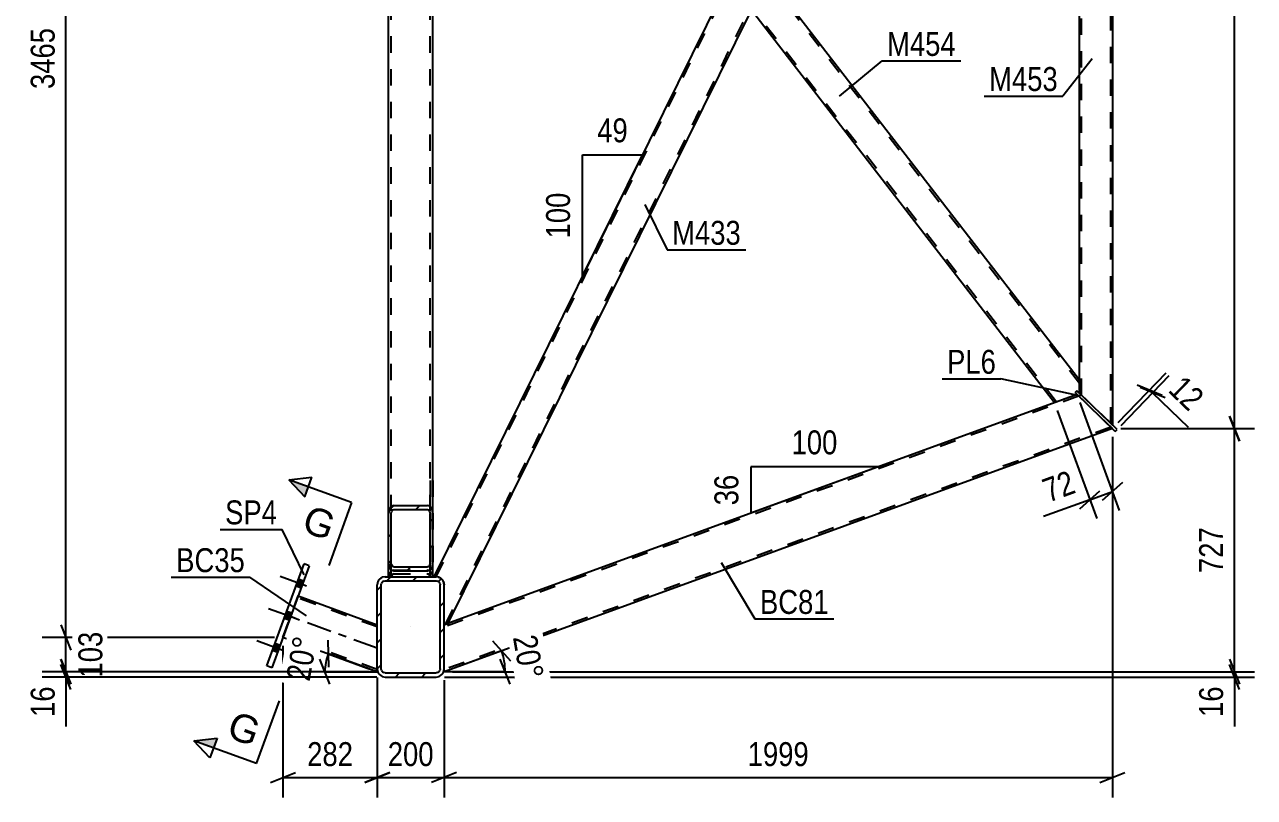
# Model space of a CAD drawing. Header units: millimetres. Extents: x -109 to 1080, y -501 to 340.
# Drawn here: x 741.8 to 888.9, y -296.2 to -203.8 of the extents above; entities that cross this region are included whole.
import ezdxf

# ---------------------------------------------------------------- set-up
doc = ezdxf.new("R2010")
doc.units = ezdxf.units.MM
doc.linetypes.add('DXK_LINE_DOT2', pattern=[3.9198, 1.9599, -1.9599])
doc.linetypes.add('DXK_LINE_DOT3', pattern=[5.9187, 2.979, -0.9799, 0.9799, -0.9799])
doc.styles.add('Arial', font='ARIAL.TTF', dxfattribs={"height": 0.2})
doc.styles.add('Arial Narrow', font='ARIALN.TTF', dxfattribs={"height": 0.2})

# ---------------------------------------------------------------- blocks, each defined once
blk = doc.blocks.new('Part-389666448-12140 - 12112')
at = {"color": 2, "linetype": 'Continuous'}
for p, q in [((828.96, -201.53), (830.69, -198.02)), ((867.96, -246.32), (830.69, -198.02)), ((828.72, -202.01), (828.96, -201.53)), ((864.98, -249), (828.72, -202.01)), ((867.96, -247.85), (867.96, -246.32))]:
    blk.add_line(p, q, dxfattribs=at)
at = {"color": 7, "linetype": 'DXK_LINE_DOT2'}
for p, q in [((867.96, -246.71), (830.57, -198.26)), ((828.74, -201.98), (828.96, -201.53)), ((865.22, -248.92), (828.84, -201.77)), ((867.68, -248.02), (864.98, -249)), ((867.67, -247.57), (867.45, -247.8)), ((867.68, -248.02), (867.45, -247.8)), ((867.96, -247.85), (867.67, -247.57))]:
    blk.add_line(p, q, dxfattribs=at)
blk = doc.blocks.new('Part-389666448-12144 - 12112')
at = {"color": 7, "linetype": 'DXK_LINE_DOT2'}
for p, q in [((785.32, -269.83), (785.32, -258.3)), ((785.64, -269.83), (785.64, -258.3)), ((790.28, -258.3), (790.28, -269.83)), ((790.6, -258.3), (790.6, -269.83)), ((785.84, -269.07), (785.72, -269.1)), ((785.96, -269.03), (785.84, -269.07)), ((785.96, -269.03), (789.96, -269.03)), ((790.19, -269.1), (789.96, -269.03)), ((790.21, -269.1), (790.19, -269.1)), ((785.32, -269.83), (790.6, -269.83)), ((785.37, -269.62), (785.34, -269.83)), ((785.66, -269.83), (785.66, -269.8)), ((785.84, -269.54), (785.96, -269.5)), ((785.96, -269.5), (789.96, -269.5)), ((789.96, -269.5), (790.08, -269.54)), ((790.26, -269.8), (790.26, -269.83)), ((790.28, -269.83), (790.26, -269.83)), ((790.58, -269.83), (790.55, -269.62))]:
    blk.add_line(p, q, dxfattribs=at)
for centre, radius, start, end in [((786.21, -269.81), 0.863, 124.9769, 167.0015), ((789.71, -269.81), 0.863, 12.9985, 55.0231), ((786.09, -269.89), 0.432, 124.9769, 167.0015), ((789.84, -269.89), 0.432, 12.9985, 55.0231)]:
    blk.add_arc(centre, radius, start, end, dxfattribs=at)
blk = doc.blocks.new('Bolt-389666448-14755 - 12112')
at = {"linetype": 'Continuous'}
for points in [[(774.84, -271.18), (775.14, -270.35), (774.54, -270.13), (774.24, -270.96)], [(774.84, -271.18), (775.14, -270.35), (774.54, -270.13), (774.24, -270.96)], [(774.84, -271.18), (775.14, -270.35), (774.54, -270.13), (774.24, -270.96)], [(773.44, -275.03), (773.74, -274.2), (773.14, -273.98), (772.83, -274.81)], [(773.44, -275.03), (773.74, -274.2), (773.14, -273.98), (772.83, -274.81)], [(772.03, -278.88), (772.33, -278.05), (771.73, -277.84), (771.43, -278.66)], [(772.03, -278.88), (772.33, -278.05), (771.73, -277.84), (771.43, -278.66)], [(772.03, -278.88), (772.33, -278.05), (771.73, -277.84), (771.43, -278.66)]]:
    blk.add_hatch(color=1, dxfattribs=at).paths.add_polyline_path(points)
at = {"color": 1, "linetype": 'Continuous'}
for p, q in [((775.48, -270.94), (772.36, -269.8)), ((775.48, -270.94), (772.36, -269.8)), ((775.48, -270.94), (772.36, -269.8)), ((775.14, -270.35), (774.54, -270.13)), ((775.14, -270.35), (774.54, -270.13)), ((775.14, -270.35), (774.54, -270.13)), ((774.84, -271.18), (774.24, -270.96)), ((774.84, -271.18), (774.24, -270.96)), ((774.84, -271.18), (774.24, -270.96)), ((774.08, -274.79), (770.96, -273.66)), ((774.08, -274.79), (770.96, -273.66)), ((773.44, -275.03), (772.83, -274.81)), ((773.44, -275.03), (772.83, -274.81)), ((773.74, -274.2), (773.14, -273.98)), ((773.74, -274.2), (773.14, -273.98)), ((772.67, -278.65), (769.55, -277.51)), ((772.67, -278.65), (769.55, -277.51)), ((772.67, -278.65), (769.55, -277.51)), ((772.33, -278.05), (771.73, -277.84)), ((772.33, -278.05), (771.73, -277.84)), ((772.33, -278.05), (771.73, -277.84)), ((772.03, -278.88), (771.43, -278.66)), ((772.03, -278.88), (771.43, -278.66)), ((772.03, -278.88), (771.43, -278.66))]:
    blk.add_line(p, q, dxfattribs=at)
blk = doc.blocks.new('Part-389666448-12137 - 12112')
at = {"color": 2, "linetype": 'Continuous'}
for p, q in [((867.96, -118.92), (864.73, -120.1)), ((867.96, -122.59), (867.96, -118.92)), ((864.73, -120.1), (827.97, -194.49)), ((867.96, -122.59), (830.69, -198.02)), ((790.75, -269.83), (826, -198.49)), ((792.46, -275.4), (828.72, -202.01))]:
    blk.add_line(p, q, dxfattribs=at)
at = {"color": 7, "linetype": 'DXK_LINE_DOT2'}
for p, q in [((791.02, -269.83), (865.06, -119.98)), ((792.14, -275.52), (867.96, -122.05)), ((827.97, -194.49), (826, -198.49)), ((830.69, -198.02), (828.72, -202.01)), ((791, -269.83), (790.75, -269.83)), ((791.26, -269.88), (791, -269.83)), ((791.37, -269.9), (791.26, -269.88)), ((791.26, -269.88), (791.37, -269.9)), ((791.37, -269.9), (791.26, -269.88)), ((791.26, -269.88), (791.37, -269.9)), ((791.96, -270.79), (791.89, -270.42)), ((791.89, -270.42), (791.96, -270.79)), ((791.96, -270.79), (791.89, -270.42)), ((791.89, -270.42), (791.96, -270.79)), ((791.96, -275.58), (791.96, -270.79)), ((791.96, -275.58), (792.46, -275.4))]:
    blk.add_line(p, q, dxfattribs=at)
blk.add_arc((791, -270.79), 0.96, 22.5, 67.5, dxfattribs=at)
blk.add_arc((791, -270.79), 0.96, 22.5, 67.5, dxfattribs=at)
blk.add_arc((791, -270.79), 0.96, 22.5, 67.5, dxfattribs=at)
blk.add_arc((791, -270.79), 0.96, 22.5, 67.5, dxfattribs=at)
blk = doc.blocks.new('Part-389666448-12121 - 12112')
at = {"linetype": 'Continuous'}
h = blk.add_hatch(dxfattribs=at)
h.set_pattern_fill('', scale=0.7, style=0, pattern_type=0)
h.set_pattern_definition([(45, (785.3202, -268.1886), (-1.57154, 1.57154), [])])
h.paths.add_polyline_path([(785.32, -262.26), (785.32, -268.19), (785.37, -268.55), (785.51, -268.86), (785.72, -269.06), (785.96, -269.14), (789.96, -269.14), (790.21, -269.06), (790.41, -268.86), (790.55, -268.55), (790.6, -268.19), (790.6, -262.26), (790.55, -261.9), (790.41, -261.59), (790.21, -261.38), (789.96, -261.31), (785.96, -261.31), (785.72, -261.38), (785.51, -261.59), (785.37, -261.9)])
h.paths.add_polyline_path([(785.73, -261.93), (785.84, -261.82), (785.96, -261.79), (789.96, -261.79), (790.08, -261.82), (790.19, -261.93), (790.26, -262.08), (790.28, -262.26), (790.28, -268.19), (790.26, -268.37), (790.19, -268.52), (790.08, -268.63), (789.96, -268.66), (785.96, -268.66), (785.84, -268.63), (785.73, -268.52), (785.66, -268.37), (785.64, -268.19), (785.64, -262.26), (785.66, -262.08)])
at = {"color": 2, "linetype": 'Continuous'}
for p, q in [((785.96, -261.31), (785.72, -261.38)), ((785.84, -261.82), (785.96, -261.79)), ((785.96, -261.31), (789.96, -261.31)), ((785.96, -261.79), (789.96, -261.79)), ((790.21, -261.38), (789.96, -261.31)), ((789.96, -261.79), (790.08, -261.82)), ((785.37, -261.9), (785.32, -262.26)), ((785.32, -268.19), (785.32, -262.26)), ((785.64, -262.26), (785.66, -262.08)), ((785.64, -268.19), (785.64, -262.26)), ((790.26, -262.08), (790.28, -262.26)), ((790.28, -268.19), (790.28, -262.26)), ((790.6, -262.26), (790.55, -261.9)), ((790.6, -268.19), (790.6, -262.26)), ((785.32, -269.83), (785.32, -268.19)), ((785.32, -268.19), (785.37, -268.55)), ((785.66, -268.37), (785.64, -268.19)), ((785.72, -269.06), (785.96, -269.14)), ((785.96, -268.66), (785.84, -268.63)), ((785.96, -268.66), (789.96, -268.66)), ((785.96, -269.14), (789.96, -269.14)), ((790.08, -268.63), (789.96, -268.66)), ((789.96, -269.14), (790.21, -269.06)), ((790.28, -268.19), (790.26, -268.37)), ((790.55, -268.55), (790.6, -268.19)), ((790.6, -269.83), (790.6, -268.19))]:
    blk.add_line(p, q, dxfattribs=at)
at = {"color": 7, "linetype": 'DXK_LINE_DOT2'}
for p, q in [((785.32, -268.19), (785.32, -262.26)), ((785.64, -269.83), (785.64, -262.26)), ((790.28, -269.83), (790.28, -262.26)), ((790.6, -268.19), (790.6, -262.26)), ((785.72, -269.1), (785.96, -269.03)), ((785.96, -269.03), (789.96, -269.03)), ((789.96, -269.03), (790.21, -269.1)), ((785.32, -269.83), (790.6, -269.83)), ((785.34, -269.83), (785.37, -269.62)), ((785.64, -269.83), (785.66, -269.83)), ((785.66, -269.8), (785.66, -269.83)), ((785.96, -269.5), (785.84, -269.54)), ((785.96, -269.5), (789.96, -269.5)), ((790.08, -269.54), (789.96, -269.5)), ((790.26, -269.83), (790.26, -269.8)), ((790.55, -269.62), (790.58, -269.83))]:
    blk.add_line(p, q, dxfattribs=at)
at = {"color": 2, "linetype": 'Continuous'}
for centre, radius, start, end in [((786.21, -262.09), 0.863, 124.9769, 167.0015), ((786.09, -262.18), 0.432, 124.9769, 167.0015), ((789.84, -262.18), 0.432, 12.9985, 55.0231), ((789.71, -262.09), 0.863, 12.9985, 55.0231), ((786.21, -268.36), 0.863, 192.9985, 235.0231), ((786.09, -268.27), 0.432, 192.9985, 235.0231), ((789.84, -268.27), 0.432, 304.9769, 347.0015), ((789.71, -268.36), 0.863, 304.9769, 347.0015)]:
    blk.add_arc(centre, radius, start, end, dxfattribs=at)
at = {"color": 7, "linetype": 'DXK_LINE_DOT2'}
for centre, radius, start, end in [((786.21, -269.81), 0.863, 124.9769, 167.0015), ((789.71, -269.81), 0.863, 12.9985, 55.0231), ((786.09, -269.89), 0.432, 124.9769, 167.0015), ((789.84, -269.89), 0.432, 12.9985, 55.0231)]:
    blk.add_arc(centre, radius, start, end, dxfattribs=at)
blk = doc.blocks.new('Part-389666448-12126 - 12112')
at = {"color": 7, "linetype": 'DXK_LINE_DOT2'}
for p, q in [((790.6, -154.23), (785.32, -154.23)), ((785.32, -161.8), (785.32, -154.23)), ((785.64, -269.83), (785.64, -154.23)), ((790.28, -269.83), (790.28, -154.23)), ((790.6, -161.8), (790.6, -154.23)), ((785.32, -269.83), (785.32, -262.26)), ((790.6, -269.83), (790.6, -262.26)), ((785.32, -269.83), (790.6, -269.83))]:
    blk.add_line(p, q, dxfattribs=at)
at = {"color": 2, "linetype": 'Continuous'}
for p, q in [((785.32, -262.26), (785.32, -161.8)), ((790.6, -262.26), (790.6, -161.8))]:
    blk.add_line(p, q, dxfattribs=at)
blk = doc.blocks.new('Part-389666448-12148 - 12112')
at = {"linetype": 'Continuous'}
h = blk.add_hatch(dxfattribs=at)
h.set_pattern_fill('', scale=0.7, style=0, pattern_type=0)
h.set_pattern_definition([(45, (783.9602, -280.8693), (-1.57154, 1.57154), [])])
h.paths.add_polyline_path([(783.96, -270.79), (783.96, -280.87), (784.03, -281.24), (784.24, -281.55), (784.55, -281.76), (784.92, -281.83), (791, -281.83), (791.37, -281.76), (791.68, -281.55), (791.89, -281.24), (791.96, -280.87), (791.96, -270.79), (791.89, -270.42), (791.68, -270.11), (791.37, -269.9), (791, -269.83), (784.92, -269.83), (784.55, -269.9), (784.24, -270.11), (784.03, -270.42)])
h.paths.add_polyline_path([(784.58, -270.45), (784.74, -270.35), (784.92, -270.31), (791, -270.31), (791.18, -270.35), (791.34, -270.45), (791.44, -270.61), (791.48, -270.79), (791.48, -280.87), (791.44, -281.05), (791.34, -281.21), (791.18, -281.31), (791, -281.35), (784.92, -281.35), (784.74, -281.31), (784.58, -281.21), (784.48, -281.05), (784.44, -280.87), (784.44, -270.79), (784.48, -270.61)])
at = {"color": 2, "linetype": 'Continuous'}
for p, q in [((784.03, -270.42), (783.96, -270.79)), ((784.44, -270.79), (784.48, -270.61)), ((784.92, -269.83), (784.55, -269.9)), ((784.74, -270.35), (784.92, -270.31)), ((784.92, -269.83), (791, -269.83)), ((784.92, -270.31), (791, -270.31)), ((791.37, -269.9), (791, -269.83)), ((791, -270.31), (791.18, -270.35)), ((791.44, -270.61), (791.48, -270.79)), ((791.96, -270.79), (791.89, -270.42)), ((783.96, -280.87), (783.96, -270.79)), ((784.44, -280.87), (784.44, -270.79)), ((791.48, -280.87), (791.48, -270.79)), ((791.96, -280.87), (791.96, -270.79)), ((783.96, -280.87), (784.03, -281.24)), ((784.48, -281.05), (784.44, -280.87)), ((791.48, -280.87), (791.44, -281.05)), ((791.89, -281.24), (791.96, -280.87)), ((784.55, -281.76), (784.92, -281.83)), ((784.92, -281.35), (784.74, -281.31)), ((784.92, -281.35), (791, -281.35)), ((784.92, -281.83), (791, -281.83)), ((791.18, -281.31), (791, -281.35)), ((791, -281.83), (791.37, -281.76))]:
    blk.add_line(p, q, dxfattribs=at)
at = {"color": 7, "linetype": 'DXK_LINE_DOT3'}
blk.add_line((787.96, -275.83), (787.96, -275.83), dxfattribs=at)
at = {"color": 2, "linetype": 'Continuous'}
for centre, radius, start, end in [((784.92, -270.79), 0.96, 112.5, 157.5), ((784.92, -270.79), 0.48, 112.5, 157.5), ((791, -270.79), 0.48, 22.5, 67.5), ((791, -270.79), 0.96, 22.5, 67.5), ((784.92, -280.87), 0.96, 202.5, 247.5), ((784.92, -280.87), 0.48, 202.5, 247.5), ((791, -280.87), 0.48, 292.5, 337.5), ((791, -280.87), 0.96, 292.5, 337.5)]:
    blk.add_arc(centre, radius, start, end, dxfattribs=at)
blk = doc.blocks.new('Part-389666448-12187 - 12112')
at = {"color": 2, "linetype": 'Continuous'}
for p, q in [((867.67, -247.57), (867.45, -247.8)), ((872.25, -252.44), (867.45, -247.8)), ((872.47, -252.2), (867.67, -247.57)), ((872.25, -252.44), (872.47, -252.2))]:
    blk.add_line(p, q, dxfattribs=at)
blk = doc.blocks.new('Part-389666448-14736 - 12112')
at = {"color": 7, "linetype": 'DXK_LINE_DOT2'}
for p, q in [((772.68, -277.1), (774.49, -272.13)), ((783.96, -275.84), (774.41, -272.36)), ((783.96, -280.89), (783.96, -275.58)), ((783.96, -275.86), (783.96, -275.84)), ((783.96, -280.94), (772.77, -276.87))]:
    blk.add_line(p, q, dxfattribs=at)
at = {"color": 2, "linetype": 'Continuous'}
for p, q in [((774.49, -272.13), (783.96, -275.58)), ((783.96, -281.2), (772.68, -277.1)), ((783.96, -280.89), (783.96, -280.87)), ((783.96, -281.2), (783.96, -280.89))]:
    blk.add_line(p, q, dxfattribs=at)
at = {"color": 7, "linetype": 'DXK_LINE_DOT3'}
blk.add_line((783.96, -278.39), (773.59, -274.62), dxfattribs=at)
blk = doc.blocks.new('Part-389666448-12198 - 12112')
at = {"color": 2, "linetype": 'Continuous'}
for p, q in [((871.96, -113.21), (871.48, -113.89)), ((871.96, -251.71), (871.96, -113.21)), ((871.48, -113.89), (867.96, -118.92)), ((867.96, -246.32), (867.96, -122.59))]:
    blk.add_line(p, q, dxfattribs=at)
at = {"color": 7, "linetype": 'DXK_LINE_DOT2'}
for p, q in [((871.96, -113.21), (871.82, -113.41)), ((871.72, -251.48), (871.72, -113.55)), ((867.96, -118.92), (867.96, -122.59)), ((868.2, -248.08), (868.2, -118.58)), ((867.96, -247.85), (867.96, -246.32)), ((871.96, -251.71), (867.96, -247.85))]:
    blk.add_line(p, q, dxfattribs=at)
blk = doc.blocks.new('Part-389666448-12199 - 12112')
at = {"color": 2, "linetype": 'Continuous'}
for p, q in [((867.68, -248.02), (791.96, -275.58)), ((871.9, -252.1), (791.96, -281.2)), ((791.96, -281.16), (791.96, -280.87)), ((791.96, -281.2), (791.96, -281.16))]:
    blk.add_line(p, q, dxfattribs=at)
at = {"color": 7, "linetype": 'DXK_LINE_DOT2'}
for p, q in [((867.87, -248.21), (791.96, -275.84)), ((871.9, -252.1), (867.68, -248.02)), ((871.71, -251.92), (791.96, -280.95)), ((791.96, -280.87), (791.96, -275.58)), ((791.96, -280.95), (791.96, -280.93))]:
    blk.add_line(p, q, dxfattribs=at)
blk = doc.blocks.new('Part-389666448-14737 - 12112')
at = {"color": 2, "linetype": 'Continuous'}
for p, q in [((770.76, -280.5), (775.21, -268.29)), ((775.81, -268.51), (771.36, -280.72)), ((775.81, -268.51), (775.21, -268.29)), ((771.36, -280.72), (770.76, -280.5))]:
    blk.add_line(p, q, dxfattribs=at)
blk = doc.blocks.new('StraightDimension-389666448-13792 - 12112')
at = {"color": 7, "linetype": 'Continuous'}
for p, q in [((887.1, -253.6), (885.9, -250.6)), ((872.9, -252.1), (888.9, -252.1)), ((886.5, -281.2), (886.5, -252.1)), ((885.9, -279.7), (887.1, -282.7)), ((792.96, -281.2), (888.9, -281.2))]:
    blk.add_line(p, q, dxfattribs=at)
at = {"color": 0}
blk.add_wipeout([(885.75, -263.31), (881.55, -263.31), (881.55, -269.99), (885.75, -269.99)], dxfattribs=at)
at = {"color": 3, "style": 'Arial Narrow'}
blk.add_text('727', height=2.863, rotation=90.0002, dxfattribs=at).set_placement((885.15, -269.39))
blk = doc.blocks.new('StraightDimension-389666448-13793 - 12112')
at = {"color": 7, "linetype": 'Continuous'}
for p, q in [((885.9, -279.7), (887.1, -282.7)), ((887.1, -283.33), (885.9, -280.33)), ((792, -281.83), (888.9, -281.83)), ((792.96, -281.2), (888.9, -281.2)), ((886.5, -281.83), (886.5, -281.2)), ((886.5, -281.83), (886.5, -287.74)), ((886.5, -281.83), (886.5, -287.74))]:
    blk.add_line(p, q, dxfattribs=at)
at = {"color": 0}
blk.add_wipeout([(885.75, -282.35), (881.55, -282.35), (881.55, -287.21), (885.75, -287.21)], dxfattribs=at)
at = {"color": 3, "style": 'Arial Narrow'}
blk.add_text('16', height=2.863, rotation=90.0002, dxfattribs=at).set_placement((885.15, -286.61))
blk = doc.blocks.new('StraightDimension-389666448-13791 - 12112')
at = {"color": 7, "linetype": 'Continuous'}
for p, q in [((887.1, -114.71), (885.9, -111.71)), ((872.96, -113.21), (888.9, -113.21)), ((886.5, -252.1), (886.5, -113.21)), ((885.9, -250.6), (887.1, -253.6)), ((872.9, -252.1), (888.9, -252.1))]:
    blk.add_line(p, q, dxfattribs=at)
at = {"color": 0}
blk.add_wipeout([(885.75, -178.4), (881.55, -178.4), (881.55, -186.91), (885.75, -186.91)], dxfattribs=at)
at = {"color": 3, "style": 'Arial Narrow'}
blk.add_text('3472', height=2.863, rotation=90.0002, dxfattribs=at).set_placement((885.15, -186.31))
blk = doc.blocks.new('AngleDimension-389666448-13938 - 12112')
at = {"color": 7, "linetype": 'Continuous'}
for p, q in [((808.52, -219.34), (815.7, -219.34)), ((808.52, -233.86), (815.7, -219.34)), ((808.52, -233.86), (808.52, -219.34)), ((815.7, -219.34), (815.7, -219.34))]:
    blk.add_line(p, q, dxfattribs=at)
at = {"color": 0}
for points in [[(814.54, -218.44), (814.54, -214.24), (809.68, -214.24), (809.68, -218.44)], [(807.62, -223.26), (803.42, -223.26), (803.42, -229.94), (807.62, -229.94)]]:
    blk.add_wipeout(points, dxfattribs=at)
at = {"color": 3, "style": 'Arial Narrow'}
blk.add_text('49', height=2.863, dxfattribs=at).set_placement((810.28, -217.84))
blk.add_text('100', height=2.863, rotation=90.0002, dxfattribs=at).set_placement((807.02, -229.34))
blk = doc.blocks.new('StraightDimension-389666448-14577 - 12112')
at = {"color": 7, "linetype": 'Continuous'}
for p, q in [((872.6, -251.38), (878.35, -245.43)), ((872.94, -251.72), (878.69, -245.76)), ((874.87, -246.87), (877.87, -248.09)), ((878.21, -248.42), (875.22, -247.2)), ((876.37, -247.48), (876.71, -247.81))]:
    blk.add_line(p, q, dxfattribs=at)
at = {"color": 0}
blk.add_wipeout([(881.11, -251.01), (884.02, -247.99), (880.53, -244.62), (877.61, -247.64)], dxfattribs=at)
at = {"color": 7, "linetype": 'Continuous'}
blk.add_line((876.71, -247.81), (880.96, -251.92), dxfattribs=at)
blk.add_line((876.71, -247.81), (880.96, -251.92), dxfattribs=at)
at = {"color": 3, "style": 'Arial Narrow'}
blk.add_text('12', height=2.863, rotation=-44.0146, dxfattribs=at).set_placement((878.46, -247.62))
blk = doc.blocks.new('StraightDimension-389666448-16184 - 12112')
at = {"color": 7, "linetype": 'Continuous'}
for p, q in [((871.9, -253.1), (871.9, -296.24)), ((791.96, -282.2), (791.96, -296.24)), ((793.46, -293.24), (790.46, -294.44)), ((791.96, -293.84), (871.9, -293.84)), ((870.4, -294.44), (873.4, -293.24))]:
    blk.add_line(p, q, dxfattribs=at)
at = {"color": 0}
blk.add_wipeout([(836.19, -293.09), (836.19, -288.89), (827.68, -288.89), (827.68, -293.09)], dxfattribs=at)
at = {"color": 3, "style": 'Arial Narrow'}
blk.add_text('1999', height=2.863, dxfattribs=at).set_placement((828.28, -292.49))
blk = doc.blocks.new('StraightDimension-389666448-16185 - 12112')
at = {"color": 7, "linetype": 'Continuous'}
for p, q in [((783.96, -281.87), (783.96, -296.24)), ((791.96, -282.2), (791.96, -296.24)), ((782.46, -294.44), (785.46, -293.24)), ((783.96, -293.84), (791.96, -293.84)), ((793.46, -293.24), (790.46, -294.44))]:
    blk.add_line(p, q, dxfattribs=at)
at = {"color": 0}
blk.add_wipeout([(791.3, -293.09), (791.3, -288.89), (784.62, -288.89), (784.62, -293.09)], dxfattribs=at)
at = {"color": 3, "style": 'Arial Narrow'}
blk.add_text('200', height=2.863, dxfattribs=at).set_placement((785.22, -292.49))
blk = doc.blocks.new('StraightDimension-389666448-16186 - 12112')
at = {"color": 7, "linetype": 'Continuous'}
for p, q in [((772.68, -278.1), (772.68, -296.24)), ((783.96, -281.87), (783.96, -296.24)), ((771.18, -294.44), (774.18, -293.24)), ((772.68, -293.84), (783.96, -293.84)), ((785.46, -293.24), (782.46, -294.44))]:
    blk.add_line(p, q, dxfattribs=at)
at = {"color": 0}
blk.add_wipeout([(781.66, -293.09), (781.66, -288.89), (774.98, -288.89), (774.98, -293.09)], dxfattribs=at)
at = {"color": 3, "style": 'Arial Narrow'}
blk.add_text('282', height=2.863, dxfattribs=at).set_placement((775.58, -292.49))
blk = doc.blocks.new('AngleDimension-389666448-16373 - 12112')
at = {"color": 7, "linetype": 'Continuous'}
for p, q in [((778.03, -277.44), (778.13, -280.67)), ((783.02, -280.86), (778.08, -279.06)), ((778.08, -279.06), (783.96, -281.2)), ((778.3, -282.7), (777.1, -279.7)), ((777.7, -281.2), (783.96, -281.2))]:
    blk.add_line(p, q, dxfattribs=at)
blk.add_arc((783.96, -281.2), 6.26, 160.0006, 180, dxfattribs=at)
at = {"color": 0}
blk.add_wipeout([(777.47, -276.78), (773.33, -276.05), (772.21, -282.41), (776.35, -283.14)], dxfattribs=at)
at = {"color": 3, "style": 'Arial Narrow'}
blk.add_text('20°', height=2.863, rotation=80.0021, dxfattribs=at).set_placement((775.86, -282.44))
blk = doc.blocks.new('StraightDimension-389666448-21634 - 12112')
at = {"color": 7, "linetype": 'Continuous'}
for p, q in [((747.32, -140.01), (746.12, -137.01)), ((760.78, -138.51), (743.87, -138.51)), ((746.72, -277.1), (746.72, -138.51)), ((746.12, -275.6), (747.32, -278.6)), ((771.68, -277.1), (743.87, -277.1))]:
    blk.add_line(p, q, dxfattribs=at)
at = {"color": 0}
blk.add_wipeout([(745.97, -203.55), (741.77, -203.55), (741.77, -212.06), (745.97, -212.06)], dxfattribs=at)
at = {"color": 3, "style": 'Arial Narrow'}
blk.add_text('3465', height=2.863, rotation=90.0002, dxfattribs=at).set_placement((745.37, -211.46))
blk = doc.blocks.new('StraightDimension-389666448-21635 - 12112')
at = {"color": 7, "linetype": 'Continuous'}
for p, q in [((746.12, -275.6), (747.32, -278.6)), ((771.68, -277.1), (744.32, -277.1)), ((746.72, -281.2), (746.72, -277.1)), ((747.32, -282.7), (746.12, -279.7)), ((782.96, -281.2), (744.32, -281.2))]:
    blk.add_line(p, q, dxfattribs=at)
at = {"color": 0}
blk.add_wipeout([(751.67, -275.81), (747.47, -275.81), (747.47, -282.49), (751.67, -282.49)], dxfattribs=at)
at = {"color": 3, "style": 'Arial Narrow'}
blk.add_text('103', height=2.863, rotation=90.0002, dxfattribs=at).set_placement((751.07, -281.89))
blk = doc.blocks.new('StraightDimension-389666448-21636 - 12112')
at = {"color": 7, "linetype": 'Continuous'}
for p, q in [((746.12, -279.7), (747.32, -282.7)), ((747.32, -283.33), (746.12, -280.33)), ((782.96, -281.2), (743.87, -281.2)), ((783.92, -281.83), (743.87, -281.83)), ((746.72, -281.83), (746.72, -281.2)), ((746.72, -281.83), (746.72, -287.74)), ((746.72, -281.83), (746.72, -287.74))]:
    blk.add_line(p, q, dxfattribs=at)
at = {"color": 0}
blk.add_wipeout([(745.97, -282.35), (741.77, -282.35), (741.77, -287.21), (745.97, -287.21)], dxfattribs=at)
at = {"color": 3, "style": 'Arial Narrow'}
blk.add_text('16', height=2.863, rotation=90.0002, dxfattribs=at).set_placement((745.37, -286.61))
blk = doc.blocks.new('AngleDimension-389666448-21845 - 12112')
at = {"color": 7, "linetype": 'Continuous'}
for p, q in [((797.75, -277.5), (799.9, -279.91)), ((798.83, -278.7), (791.96, -281.2)), ((799.87, -282.7), (798.67, -279.7)), ((799.27, -281.2), (791.96, -281.2)), ((792.96, -281.2), (799.27, -281.2))]:
    blk.add_line(p, q, dxfattribs=at)
blk.add_arc((791.96, -281.2), 7.31, 0, 20, dxfattribs=at)
at = {"color": 0}
blk.add_wipeout([(800.6, -282.96), (804.74, -282.23), (803.62, -275.87), (799.48, -276.59)], dxfattribs=at)
at = {"color": 3, "style": 'Arial Narrow'}
blk.add_text('20°', height=2.863, rotation=-80.0021, dxfattribs=at).set_placement((800.18, -277.08))
blk = doc.blocks.new('AngleDimension-389666448-28823 - 12112')
at = {"color": 7, "linetype": 'Continuous'}
for p, q in [((828.66, -256.68), (828.66, -262.22)), ((843.89, -256.68), (828.66, -262.22)), ((843.89, -256.68), (828.66, -256.68)), ((837.12, -259.14), (828.66, -262.22))]:
    blk.add_line(p, q, dxfattribs=at)
at = {"color": 0}
for points in [[(839.62, -255.78), (839.62, -251.58), (832.93, -251.58), (832.93, -255.78)], [(827.76, -257.02), (823.56, -257.02), (823.56, -261.88), (827.76, -261.88)]]:
    blk.add_wipeout(points, dxfattribs=at)
at = {"color": 3, "style": 'Arial Narrow'}
blk.add_text('100', height=2.863, dxfattribs=at).set_placement((833.53, -255.18))
blk.add_text('36', height=2.863, rotation=90.0002, dxfattribs=at).set_placement((827.16, -261.28))
blk = doc.blocks.new('StraightDimension-389666448-28910 - 12112')
at = {"color": 7, "linetype": 'Continuous'}
for p, q in [((865.32, -249.94), (870.03, -262.87)), ((868.02, -248.96), (872.73, -261.89)), ((873.11, -258.55), (870.7, -260.71)), ((868, -261.69), (870.41, -259.54)), ((869.2, -260.61), (871.91, -259.63))]:
    blk.add_line(p, q, dxfattribs=at)
at = {"color": 0}
blk.add_wipeout([(868.45, -260.09), (867.02, -256.14), (862.46, -257.8), (863.89, -261.75)], dxfattribs=at)
at = {"color": 7, "linetype": 'Continuous'}
blk.add_line((869.2, -260.61), (863.65, -262.63), dxfattribs=at)
blk.add_line((869.2, -260.61), (863.65, -262.63), dxfattribs=at)
at = {"color": 3, "style": 'Arial Narrow'}
blk.add_text('72', height=2.863, rotation=20.002, dxfattribs=at).set_placement((864.25, -260.98))
blk = doc.blocks.new('SectionMark-389666448-27716 - 12112')
at = {"linetype": 'Continuous'}
for points in [[(775.72, -259.08), (775.3, -260.26), (773.38, -258.23)], [(764.79, -289.14), (764.36, -290.31), (762.01, -289.46)]]:
    blk.add_hatch(color=6, dxfattribs=at).paths.add_polyline_path(points)
at = {"color": 6, "linetype": 'Continuous'}
for p, q in [((773.38, -258.23), (776.15, -257.91)), ((773.38, -258.23), (775.3, -260.26)), ((775.3, -260.26), (776.15, -257.91)), ((762.01, -289.46), (764.79, -289.14)), ((763.93, -291.49), (762.01, -289.46)), ((764.79, -289.14), (763.93, -291.49))]:
    blk.add_line(p, q, dxfattribs=at)
at = {"color": 0, "linetype": 'Continuous'}
for points in [[(778.16, -265.55), (779.35, -262.26), (775.94, -261.02), (774.75, -264.31)], [(769.19, -290.21), (770.38, -286.92), (766.97, -285.67), (765.77, -288.96)]]:
    blk.add_wipeout(points, dxfattribs=at)
at = {"color": 6, "linetype": 'Continuous'}
for p, q in [((780.89, -260.96), (773.38, -258.23)), ((780.89, -260.96), (778.16, -268.48)), ((769.53, -292.19), (772.26, -284.67)), ((769.53, -292.19), (762.01, -289.46))]:
    blk.add_line(p, q, dxfattribs=at)
at = {"color": 3, "linetype": 'Continuous', "style": 'Arial'}
for p in [(774.75, -264.31), (765.77, -288.96)]:
    blk.add_text('G', height=3.34, rotation=-20.002, dxfattribs=at).set_placement(p)
blk = doc.blocks.new('Mark-389666448-13566 - 12112')
at = {"color": 0}
blk.add_wipeout([(827.46, -230.1), (827.46, -227.1), (819.24, -227.1), (819.24, -230.1)], dxfattribs=at)
blk.add_wipeout([(827.46, -230.1), (827.46, -227.1), (819.24, -227.1), (819.24, -230.1)], dxfattribs=at)
at = {"color": 30, "linetype": 'Continuous'}
for p, q in [((815.98, -225.29), (818.64, -230.7)), ((818.64, -230.7), (828.06, -230.7))]:
    blk.add_line(p, q, dxfattribs=at)
at = {"color": 3, "style": 'Arial Narrow'}
blk.add_text('M433', height=2.863, dxfattribs=at).set_placement((819.24, -230.1))
blk = doc.blocks.new('Mark-389666448-13569 - 12112')
at = {"color": 0}
blk.add_wipeout([(853.17, -207.5), (853.17, -204.5), (844.95, -204.5), (844.95, -207.5)], dxfattribs=at)
blk.add_wipeout([(853.17, -207.5), (853.17, -204.5), (844.95, -204.5), (844.95, -207.5)], dxfattribs=at)
at = {"color": 30, "linetype": 'Continuous'}
for p, q in [((839.26, -212.33), (844.35, -208.1)), ((844.35, -208.1), (853.77, -208.1))]:
    blk.add_line(p, q, dxfattribs=at)
at = {"color": 3, "style": 'Arial Narrow'}
blk.add_text('M454', height=2.863, dxfattribs=at).set_placement((844.95, -207.5))
blk = doc.blocks.new('Mark-389666448-13575 - 12112')
at = {"color": 0}
blk.add_wipeout([(857.98, -245.54), (857.98, -242.54), (852.13, -242.54), (852.13, -245.54)], dxfattribs=at)
blk.add_wipeout([(857.98, -245.54), (857.98, -242.54), (852.13, -242.54), (852.13, -245.54)], dxfattribs=at)
at = {"color": 30, "linetype": 'Continuous'}
for p in [(851.53, -246.14), (868.13, -248.23)]:
    blk.add_line(p, (858.58, -246.14), dxfattribs=at)
at = {"color": 3, "style": 'Arial Narrow'}
blk.add_text('PL6', height=2.863, dxfattribs=at).set_placement((852.13, -245.54))
blk = doc.blocks.new('Mark-389666448-13578 - 12112')
at = {"color": 0}
blk.add_wipeout([(865.38, -211.7), (865.38, -208.7), (857.16, -208.7), (857.16, -211.7)], dxfattribs=at)
blk.add_wipeout([(865.38, -211.7), (865.38, -208.7), (857.16, -208.7), (857.16, -211.7)], dxfattribs=at)
at = {"color": 30, "linetype": 'Continuous'}
for p in [(869.5, -207.84), (856.56, -212.3)]:
    blk.add_line(p, (865.98, -212.3), dxfattribs=at)
at = {"color": 3, "style": 'Arial Narrow'}
blk.add_text('M453', height=2.863, dxfattribs=at).set_placement((857.16, -211.7))
blk = doc.blocks.new('Mark-389666448-13581 - 12112')
at = {"color": 0}
blk.add_wipeout([(837.97, -274.28), (837.97, -271.28), (829.75, -271.28), (829.75, -274.28)], dxfattribs=at)
blk.add_wipeout([(837.97, -274.28), (837.97, -271.28), (829.75, -271.28), (829.75, -274.28)], dxfattribs=at)
at = {"color": 30, "linetype": 'Continuous'}
for p, q in [((825.1, -268.12), (829.15, -274.88)), ((829.15, -274.88), (838.57, -274.88))]:
    blk.add_line(p, q, dxfattribs=at)
at = {"color": 3, "style": 'Arial Narrow'}
blk.add_text('BC81', height=2.863, dxfattribs=at).set_placement((829.75, -274.28))
blk = doc.blocks.new('Mark-389666448-16028 - 12112')
at = {"color": 0}
blk.add_wipeout([(771.97, -263.56), (771.97, -260.56), (765.76, -260.56), (765.76, -263.56)], dxfattribs=at)
blk.add_wipeout([(771.97, -263.56), (771.97, -260.56), (765.76, -260.56), (765.76, -263.56)], dxfattribs=at)
at = {"color": 30, "linetype": 'Continuous'}
for p in [(765.16, -264.16), (775.2, -269.62)]:
    blk.add_line(p, (772.57, -264.16), dxfattribs=at)
at = {"color": 3, "style": 'Arial Narrow'}
blk.add_text('SP4', height=2.863, dxfattribs=at).set_placement((765.76, -263.56))
blk = doc.blocks.new('Mark-389666448-16025 - 12112')
at = {"color": 0}
blk.add_wipeout([(768.13, -269.28), (768.13, -266.28), (759.91, -266.28), (759.91, -269.28)], dxfattribs=at)
blk.add_wipeout([(768.13, -269.28), (768.13, -266.28), (759.91, -266.28), (759.91, -269.28)], dxfattribs=at)
at = {"color": 30, "linetype": 'Continuous'}
for p in [(759.31, -269.88), (775.5, -274.51)]:
    blk.add_line(p, (768.73, -269.88), dxfattribs=at)
at = {"color": 3, "style": 'Arial Narrow'}
blk.add_text('BC35', height=2.863, dxfattribs=at).set_placement((759.91, -269.28))

msp = doc.modelspace()

# ---------------------------------------------------------------- block references
for name in ['Part-389666448-12198 - 12112', 'Part-389666448-12137 - 12112', 'Part-389666448-12126 - 12112', 'Part-389666448-12140 - 12112', 'Part-389666448-12199 - 12112', 'Part-389666448-12187 - 12112', 'Part-389666448-12144 - 12112', 'Part-389666448-12121 - 12112', 'Part-389666448-14737 - 12112', 'Bolt-389666448-14755 - 12112', 'Part-389666448-12148 - 12112', 'Part-389666448-14736 - 12112']:
    msp.add_blockref(name, (0, 0))

# ---------------------------------------------------------------- next in the draw order: block references
for name in ['Mark-389666448-13569 - 12112', 'Mark-389666448-13578 - 12112', 'AngleDimension-389666448-13938 - 12112', 'StraightDimension-389666448-13792 - 12112']:
    msp.add_blockref(name, (0, 0))

# ---------------------------------------------------------------- next in the draw order: block references
for name in ['StraightDimension-389666448-13791 - 12112', 'Mark-389666448-13566 - 12112', 'StraightDimension-389666448-13793 - 12112']:
    msp.add_blockref(name, (0, 0))

# ---------------------------------------------------------------- next in the draw order: block references
for name in ['StraightDimension-389666448-14577 - 12112', 'StraightDimension-389666448-16184 - 12112']:
    msp.add_blockref(name, (0, 0))

# ---------------------------------------------------------------- next in the draw order: block references
for name in ['StraightDimension-389666448-28910 - 12112', 'AngleDimension-389666448-28823 - 12112', 'Mark-389666448-13581 - 12112', 'StraightDimension-389666448-16185 - 12112']:
    msp.add_blockref(name, (0, 0))

# ---------------------------------------------------------------- next in the draw order: block references
for name in ['Mark-389666448-13575 - 12112', 'AngleDimension-389666448-21845 - 12112', 'StraightDimension-389666448-16186 - 12112']:
    msp.add_blockref(name, (0, 0))

# ---------------------------------------------------------------- next in the draw order: block references
msp.add_blockref('AngleDimension-389666448-16373 - 12112', (0, 0))

# ---------------------------------------------------------------- next in the draw order: block references
msp.add_blockref('StraightDimension-389666448-21634 - 12112', (0, 0))

# ---------------------------------------------------------------- next in the draw order: block references
msp.add_blockref('StraightDimension-389666448-21635 - 12112', (0, 0))

# ---------------------------------------------------------------- next in the draw order: block references
msp.add_blockref('StraightDimension-389666448-21636 - 12112', (0, 0))

# ---------------------------------------------------------------- next in the draw order: block references
msp.add_blockref('SectionMark-389666448-27716 - 12112', (0, 0))

# ---------------------------------------------------------------- next in the draw order: block references
msp.add_blockref('Mark-389666448-16028 - 12112', (0, 0))

# ---------------------------------------------------------------- next in the draw order: block references
msp.add_blockref('Mark-389666448-16025 - 12112', (0, 0))

doc.saveas('drawing.dxf')
